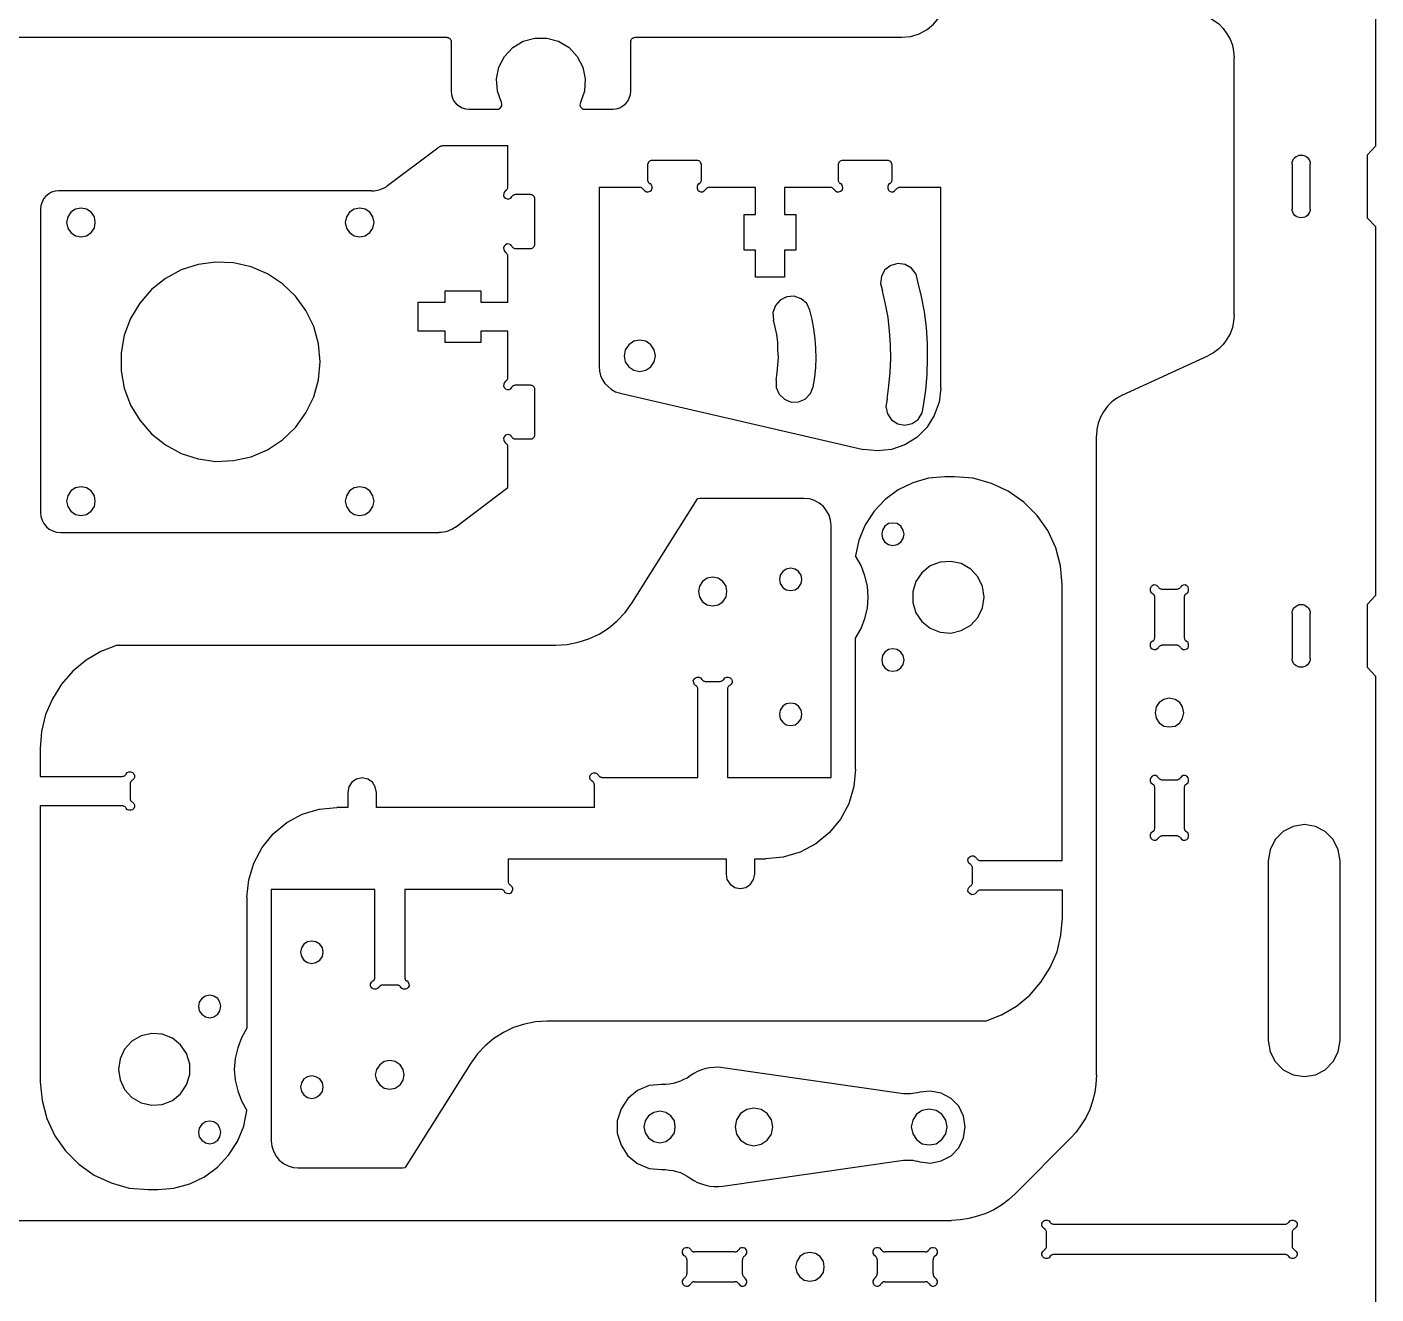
# Model space of a CAD drawing. Header units: inches. Extents: x 0 to 1189, y 0 to 841.
# Drawn here: x 427.7 to 577.8, y 267.2 to 408.1 of the extents above; entities that cross this region are included whole.
import ezdxf

# ---------------------------------------------------------------- set-up
doc = ezdxf.new("R2010")
doc.units = ezdxf.units.IN
doc.header["$MEASUREMENT"] = 0
doc.layers.add('Capa 1', color=7, linetype='Continuous')

msp = doc.modelspace()

# ---------------------------------------------------------------- linework, layer by layer
at = {"layer": 'Capa 1', "color": 7, "lineweight": 25, "true_color": 0xffffff}
for points in [[(577.81, 394.86), (577.81, 435.86)], [(525.07, 406.96), (526.06, 407.03), (526.98, 407.32), (527.86, 407.81), (528.6, 408.41), (529.24, 409.19), (529.7, 410.03), (529.98, 410.99), (530.08, 411.94)], [(559.15, 409.22), (559.75, 408.87), (560.32, 408.45), (560.81, 407.92), (561.23, 407.35), (561.59, 406.75), (561.83, 406.08), (561.97, 405.38), (562.05, 404.67)], [(325.4, 406.96), (474.42, 406.96)], [(474.42, 406.96), (474.49, 406.93), (474.59, 406.93), (474.7, 406.86), (474.77, 406.82), (474.8, 406.72), (474.87, 406.65), (474.91, 406.54), (474.91, 406.44)], [(480.52, 399.7), (480.06, 400.97), (479.95, 402.31), (480.24, 403.61), (480.87, 404.81), (481.79, 405.8), (482.92, 406.51), (484.22, 406.86), (485.56, 406.86), (486.87, 406.51), (488.03, 405.8), (488.95, 404.81), (489.55, 403.61), (489.83, 402.31), (489.76, 400.97), (489.3, 399.7)], [(494.91, 406.44), (494.91, 406.54), (494.95, 406.65), (494.98, 406.72), (495.05, 406.82), (495.12, 406.86), (495.19, 406.93), (495.3, 406.93), (495.41, 406.96)], [(495.41, 406.96), (525.07, 406.96)], [(474.91, 406.44), (474.91, 400.97)], [(494.91, 400.97), (494.91, 406.44)], [(562.05, 376.06), (562.05, 404.67)], [(474.91, 400.97), (474.94, 400.58), (475.05, 400.19), (475.23, 399.84), (475.47, 399.56), (475.79, 399.31), (476.14, 399.1), (476.5, 398.99), (476.88, 398.96)], [(492.9, 398.96), (493.29, 398.99), (493.68, 399.1), (494.03, 399.31), (494.31, 399.56), (494.56, 399.84), (494.74, 400.19), (494.88, 400.58), (494.91, 400.97)], [(480.06, 398.96), (480.2, 398.96), (480.31, 399.03), (480.41, 399.1), (480.48, 399.2), (480.55, 399.31), (480.55, 399.45), (480.55, 399.56), (480.52, 399.7)], [(489.3, 399.7), (489.27, 399.56), (489.23, 399.45), (489.27, 399.31), (489.3, 399.2), (489.41, 399.1), (489.51, 399.03), (489.62, 398.96), (489.76, 398.96)], [(476.88, 398.96), (480.06, 398.96)], [(489.76, 398.96), (492.9, 398.96)], [(474.03, 394.86), (473.96, 394.86), (473.89, 394.83), (473.78, 394.83), (473.71, 394.79), (473.64, 394.76), (473.57, 394.76), (473.5, 394.69), (473.43, 394.65)], [(481.22, 394.86), (474.03, 394.86)], [(481.22, 390.31), (481.22, 394.86)], [(576.83, 393.84), (577.81, 394.86)], [(467.85, 390.45), (473.43, 394.65)], [(497.28, 393.24), (497.17, 393.24), (497.06, 393.21), (496.99, 393.17), (496.92, 393.1), (496.85, 393.03), (496.82, 392.92), (496.78, 392.85), (496.78, 392.75)], [(502.28, 393.24), (497.28, 393.24)], [(502.78, 392.75), (502.78, 392.85), (502.74, 392.92), (502.67, 393.03), (502.64, 393.1), (502.57, 393.17), (502.46, 393.21), (502.36, 393.24), (502.28, 393.24)], [(518.48, 393.24), (518.37, 393.24), (518.27, 393.21), (518.2, 393.17), (518.12, 393.1), (518.05, 393.03), (518.02, 392.92), (517.98, 392.85), (517.98, 392.75)], [(523.49, 393.24), (518.48, 393.24)], [(523.98, 392.75), (523.95, 392.85), (523.95, 392.92), (523.87, 393.03), (523.84, 393.1), (523.73, 393.17), (523.66, 393.21), (523.56, 393.24), (523.49, 393.24)], [(568.47, 392.85), (568.5, 393.07), (568.57, 393.24), (568.64, 393.42), (568.78, 393.56), (568.92, 393.7), (569.1, 393.77), (569.28, 393.84), (569.49, 393.84)], [(569.49, 393.84), (569.67, 393.84), (569.88, 393.77), (570.05, 393.7), (570.19, 393.56), (570.3, 393.42), (570.41, 393.24), (570.48, 393.07), (570.48, 392.85)], [(576.83, 393.84), (576.83, 386.86)], [(496.78, 392.75), (496.78, 391.12)], [(502.78, 391.12), (502.78, 392.75)], [(517.98, 392.75), (517.98, 391.12)], [(523.98, 391.12), (523.98, 392.75)], [(568.47, 392.85), (568.47, 387.84)], [(570.48, 387.84), (570.48, 392.85)], [(466.05, 389.85), (466.3, 389.85), (466.55, 389.89), (466.76, 389.96), (467.01, 390), (467.22, 390.1), (467.47, 390.21), (467.68, 390.31), (467.85, 390.45)], [(480.98, 389.89), (481.05, 389.93), (481.08, 389.96), (481.12, 390.03), (481.15, 390.07), (481.19, 390.14), (481.22, 390.21), (481.22, 390.24), (481.22, 390.31)], [(495.9, 390.24), (491.38, 390.24)], [(491.38, 390.24), (491.38, 370.31)], [(496.32, 390), (496.29, 390.07), (496.25, 390.1), (496.22, 390.14), (496.15, 390.17), (496.11, 390.21), (496.04, 390.24), (495.97, 390.24), (495.9, 390.24)], [(496.32, 390), (496.46, 389.85), (496.64, 389.75), (496.85, 389.75), (497.06, 389.82), (497.2, 389.96), (497.28, 390.17), (497.28, 390.35), (497.17, 390.56), (497.03, 390.67)], [(496.78, 391.12), (496.78, 391.05), (496.78, 390.98), (496.82, 390.91), (496.85, 390.88), (496.89, 390.81), (496.92, 390.77), (496.96, 390.7), (497.03, 390.67)], [(502.53, 390.67), (502.36, 390.56), (502.28, 390.35), (502.28, 390.17), (502.36, 389.96), (502.5, 389.82), (502.67, 389.75), (502.88, 389.75), (503.06, 389.85), (503.2, 390)], [(502.53, 390.67), (502.57, 390.7), (502.64, 390.77), (502.67, 390.81), (502.71, 390.88), (502.74, 390.91), (502.74, 390.98), (502.78, 391.05), (502.78, 391.12)], [(503.63, 390.24), (503.59, 390.24), (503.52, 390.24), (503.45, 390.21), (503.38, 390.17), (503.34, 390.14), (503.27, 390.1), (503.24, 390.07), (503.2, 390)], [(508.78, 390.24), (503.63, 390.24)], [(508.78, 387.24), (508.78, 390.24)], [(517.1, 390.24), (511.99, 390.24)], [(511.99, 390.24), (511.99, 387.24)], [(517.52, 390), (517.49, 390.07), (517.45, 390.1), (517.42, 390.14), (517.35, 390.17), (517.31, 390.21), (517.24, 390.24), (517.17, 390.24), (517.1, 390.24)], [(517.52, 390), (517.67, 389.85), (517.84, 389.75), (518.05, 389.75), (518.23, 389.82), (518.41, 389.96), (518.48, 390.17), (518.44, 390.35), (518.37, 390.56), (518.23, 390.67)], [(517.98, 391.12), (517.98, 391.05), (517.98, 390.98), (518.02, 390.91), (518.05, 390.88), (518.09, 390.81), (518.12, 390.77), (518.16, 390.7), (518.23, 390.67)], [(523.73, 390.67), (523.56, 390.56), (523.49, 390.35), (523.49, 390.17), (523.56, 389.96), (523.7, 389.82), (523.87, 389.75), (524.09, 389.75), (524.26, 389.85), (524.4, 390)], [(523.73, 390.67), (523.77, 390.7), (523.84, 390.77), (523.87, 390.81), (523.91, 390.88), (523.95, 390.91), (523.95, 390.98), (523.98, 391.05), (523.98, 391.12)], [(524.83, 390.24), (524.76, 390.24), (524.72, 390.24), (524.65, 390.21), (524.58, 390.17), (524.55, 390.14), (524.47, 390.1), (524.44, 390.07), (524.4, 390)], [(529.38, 390.24), (524.83, 390.24)], [(529.38, 367.91), (529.38, 390.24)], [(431.24, 389.85), (430.85, 389.82), (430.46, 389.71), (430.11, 389.5), (429.82, 389.26), (429.58, 388.97), (429.4, 388.62), (429.26, 388.23), (429.22, 387.84)], [(466.05, 389.85), (431.24, 389.85)], [(480.98, 389.89), (480.84, 389.75), (480.77, 389.57), (480.73, 389.36), (480.8, 389.18), (480.98, 389.04), (481.15, 388.97), (481.37, 388.97), (481.54, 389.04), (481.68, 389.22)], [(482.11, 389.47), (482.04, 389.47), (481.97, 389.43), (481.89, 389.43), (481.86, 389.4), (481.79, 389.36), (481.75, 389.33), (481.72, 389.26), (481.68, 389.22)], [(483.73, 389.47), (482.11, 389.47)], [(484.22, 388.97), (484.22, 389.04), (484.19, 389.15), (484.15, 389.22), (484.08, 389.33), (484.01, 389.36), (483.94, 389.43), (483.83, 389.43), (483.73, 389.47)], [(484.22, 383.96), (484.22, 388.97)], [(429.22, 387.84), (429.22, 354.08)], [(435.33, 386.36), (435.22, 386.96), (434.87, 387.49), (434.34, 387.84), (433.74, 387.95), (433.11, 387.84), (432.61, 387.49), (432.26, 386.96), (432.12, 386.36), (432.26, 385.73), (432.61, 385.23), (433.11, 384.88), (433.74, 384.74), (434.34, 384.88), (434.87, 385.23), (435.22, 385.73), (435.33, 386.36)], [(466.34, 386.36), (466.2, 386.96), (465.88, 387.49), (465.35, 387.84), (464.75, 387.95), (464.11, 387.84), (463.62, 387.49), (463.27, 386.96), (463.13, 386.36), (463.27, 385.73), (463.62, 385.23), (464.11, 384.88), (464.75, 384.74), (465.35, 384.88), (465.88, 385.23), (466.2, 385.73), (466.34, 386.36)], [(507.51, 383.26), (507.51, 387.24)], [(507.51, 387.24), (508.78, 387.24)], [(511.99, 387.24), (513.26, 387.24)], [(513.26, 387.24), (513.26, 383.26)], [(569.49, 386.86), (569.28, 386.89), (569.1, 386.93), (568.92, 387.03), (568.78, 387.14), (568.64, 387.31), (568.57, 387.49), (568.5, 387.67), (568.47, 387.84)], [(570.48, 387.84), (570.48, 387.67), (570.41, 387.49), (570.3, 387.31), (570.19, 387.14), (570.05, 387.03), (569.88, 386.93), (569.67, 386.89), (569.49, 386.86)], [(577.81, 385.87), (576.83, 386.86)], [(577.81, 344.88), (577.81, 385.87)], [(481.68, 383.72), (481.54, 383.86), (481.37, 383.93), (481.15, 383.96), (480.98, 383.86), (480.8, 383.72), (480.73, 383.54), (480.77, 383.33), (480.84, 383.15), (480.98, 383.01)], [(481.22, 382.59), (481.22, 382.66), (481.22, 382.73), (481.19, 382.76), (481.15, 382.83), (481.12, 382.91), (481.08, 382.94), (481.05, 382.98), (480.98, 383.01)], [(481.68, 383.72), (481.72, 383.65), (481.75, 383.61), (481.79, 383.58), (481.86, 383.54), (481.89, 383.5), (481.97, 383.47), (482.04, 383.47), (482.11, 383.47)], [(482.11, 383.47), (483.73, 383.47)], [(483.73, 383.47), (483.83, 383.47), (483.94, 383.5), (484.01, 383.54), (484.08, 383.61), (484.15, 383.68), (484.19, 383.75), (484.22, 383.86), (484.22, 383.96)], [(508.78, 383.26), (507.51, 383.26)], [(508.78, 380.26), (508.78, 383.26)], [(513.26, 383.26), (511.99, 383.26)], [(511.99, 383.26), (511.99, 380.26)], [(460.34, 370.84), (460.16, 372.85), (459.63, 374.76), (458.75, 376.56), (457.59, 378.14), (456.14, 379.52), (454.48, 380.65), (452.65, 381.42), (450.71, 381.85), (448.73, 381.95), (446.76, 381.67), (444.89, 381.07), (443.12, 380.12), (441.57, 378.88), (440.27, 377.37), (439.24, 375.67), (438.54, 373.8), (438.19, 371.86), (438.19, 369.85), (438.54, 367.91), (439.24, 366.04), (440.27, 364.35), (441.57, 362.83), (443.12, 361.6), (444.89, 360.64), (446.76, 360.04), (448.73, 359.76), (450.71, 359.87), (452.65, 360.29), (454.48, 361.07), (456.14, 362.16), (457.59, 363.54), (458.75, 365.16), (459.63, 366.96), (460.16, 368.86), (460.34, 370.84)], [(481.22, 377.47), (481.22, 382.59)], [(526.84, 379.8), (526.66, 380.61), (526.13, 381.25), (525.43, 381.67), (524.62, 381.78), (523.84, 381.56), (523.17, 381.07), (522.78, 380.37), (522.68, 379.55), (522.89, 378.74)], [(511.99, 380.26), (508.78, 380.26)], [(527.47, 365.97), (527.72, 367.7), (527.86, 369.43), (527.93, 371.19), (527.93, 372.92), (527.79, 374.65), (527.58, 376.41), (527.26, 378.11), (526.84, 379.8)], [(474.24, 378.74), (478.23, 378.74)], [(474.24, 377.47), (474.24, 378.74)], [(478.23, 378.74), (478.23, 377.47)], [(523.42, 366.68), (523.63, 368.19), (523.77, 369.71), (523.84, 371.23), (523.8, 372.74), (523.7, 374.26), (523.52, 375.78), (523.24, 377.26), (522.89, 378.74)], [(471.24, 374.26), (471.24, 377.47)], [(471.24, 377.47), (474.24, 377.47)], [(478.23, 377.47), (481.22, 377.47)], [(514.84, 376.59), (514.49, 377.33), (513.86, 377.86), (513.08, 378.14), (512.27, 378.07), (511.53, 377.72), (511, 377.12), (510.72, 376.34), (510.79, 375.5)], [(511.07, 368.79), (511.17, 369.64), (511.28, 370.49), (511.32, 371.33), (511.28, 372.18), (511.25, 373.03), (511.14, 373.87), (510.96, 374.69), (510.79, 375.5)], [(515.2, 368.05), (515.37, 369.15), (515.48, 370.21), (515.51, 371.26), (515.48, 372.36), (515.41, 373.42), (515.27, 374.51), (515.09, 375.57), (514.84, 376.59)], [(562.05, 376.06), (561.97, 375.36), (561.83, 374.65), (561.59, 373.98), (561.23, 373.38), (560.81, 372.78), (560.32, 372.29), (559.75, 371.86), (559.12, 371.51)], [(474.24, 374.26), (471.24, 374.26)], [(474.24, 372.99), (474.24, 374.26)], [(481.22, 374.26), (478.23, 374.26)], [(478.23, 374.26), (478.23, 372.99)], [(481.22, 369.11), (481.22, 374.26)], [(478.23, 372.99), (474.24, 372.99)], [(497.66, 371.51), (497.52, 372.18), (497.13, 372.74), (496.57, 373.13), (495.9, 373.27), (495.23, 373.13), (494.67, 372.74), (494.28, 372.18), (494.17, 371.51), (494.28, 370.84), (494.67, 370.28), (495.23, 369.92), (495.9, 369.78), (496.57, 369.92), (497.13, 370.28), (497.52, 370.84), (497.66, 371.51)], [(549.63, 367.17), (559.12, 371.51)], [(491.38, 370.31), (491.42, 369.82), (491.53, 369.32), (491.74, 368.86), (492.02, 368.44), (492.37, 368.09), (492.76, 367.77), (493.22, 367.52), (493.71, 367.38)], [(480.98, 368.69), (480.84, 368.55), (480.77, 368.37), (480.73, 368.16), (480.8, 367.98), (480.98, 367.84), (481.15, 367.77), (481.37, 367.77), (481.54, 367.84), (481.68, 368.02)], [(480.98, 368.69), (481.05, 368.72), (481.08, 368.76), (481.12, 368.83), (481.15, 368.86), (481.19, 368.93), (481.22, 369.01), (481.22, 369.04), (481.22, 369.11)], [(482.11, 368.26), (482.04, 368.26), (481.97, 368.23), (481.89, 368.23), (481.86, 368.19), (481.79, 368.16), (481.75, 368.12), (481.72, 368.05), (481.68, 368.02)], [(483.73, 368.26), (482.11, 368.26)], [(484.22, 367.77), (484.22, 367.84), (484.19, 367.95), (484.15, 368.02), (484.08, 368.12), (484.01, 368.16), (483.94, 368.23), (483.83, 368.23), (483.73, 368.26)], [(484.22, 362.76), (484.22, 367.77)], [(511.07, 368.79), (511.07, 367.98), (511.42, 367.24), (511.99, 366.68), (512.76, 366.36), (513.57, 366.39), (514.31, 366.71), (514.91, 367.31), (515.2, 368.05)], [(529.38, 367.91), (529.2, 366.36), (528.67, 364.88), (527.83, 363.54), (526.73, 362.44), (525.39, 361.6), (523.91, 361.1), (522.36, 360.93), (520.81, 361.1)], [(493.71, 367.38), (520.81, 361.1)], [(523.42, 366.68), (523.28, 365.87), (523.45, 365.05), (523.91, 364.38), (524.62, 363.96), (525.39, 363.82), (526.2, 364), (526.87, 364.45), (527.33, 365.16), (527.47, 365.97)], [(549.63, 367.17), (548.99, 366.82), (548.43, 366.39), (547.93, 365.9), (547.51, 365.3), (547.16, 364.7), (546.91, 364.03), (546.77, 363.33), (546.7, 362.62)], [(481.68, 362.51), (481.54, 362.66), (481.37, 362.73), (481.15, 362.76), (480.98, 362.69), (480.8, 362.51), (480.73, 362.34), (480.77, 362.13), (480.84, 361.95), (480.98, 361.81)], [(481.22, 361.39), (481.22, 361.46), (481.22, 361.53), (481.19, 361.6), (481.15, 361.63), (481.12, 361.7), (481.08, 361.74), (481.05, 361.77), (480.98, 361.81)], [(481.68, 362.51), (481.72, 362.44), (481.75, 362.41), (481.79, 362.37), (481.86, 362.34), (481.89, 362.3), (481.97, 362.27), (482.04, 362.27), (482.11, 362.27)], [(482.11, 362.27), (483.73, 362.27)], [(483.73, 362.27), (483.83, 362.27), (483.94, 362.3), (484.01, 362.34), (484.08, 362.41), (484.15, 362.48), (484.19, 362.55), (484.22, 362.66), (484.22, 362.76)], [(546.7, 291.5), (546.7, 362.62)], [(481.22, 356.87), (481.22, 361.39)], [(529.84, 358.07), (528.04, 357.89), (526.27, 357.4), (524.65, 356.62), (523.2, 355.53), (521.97, 354.22), (520.98, 352.71), (520.28, 351.01), (519.92, 349.25)], [(530.9, 358.07), (529.84, 358.07)], [(542.89, 346.07), (542.71, 348.16), (542.18, 350.17), (541.3, 352.07), (540.1, 353.77), (538.62, 355.25), (536.89, 356.45), (535.02, 357.33), (532.98, 357.89), (530.9, 358.07)], [(435.33, 355.35), (435.22, 355.95), (434.87, 356.48), (434.34, 356.83), (433.74, 356.94), (433.11, 356.83), (432.61, 356.48), (432.26, 355.95), (432.12, 355.35), (432.26, 354.75), (432.61, 354.22), (433.11, 353.87), (433.74, 353.77), (434.34, 353.87), (434.87, 354.22), (435.22, 354.75), (435.33, 355.35)], [(466.34, 355.35), (466.2, 355.95), (465.88, 356.48), (465.35, 356.83), (464.75, 356.94), (464.11, 356.83), (463.62, 356.48), (463.27, 355.95), (463.13, 355.35), (463.27, 354.75), (463.62, 354.22), (464.11, 353.87), (464.75, 353.77), (465.35, 353.87), (465.88, 354.22), (466.2, 354.75), (466.34, 355.35)], [(475.4, 352.46), (481.22, 356.87)], [(495.02, 343.99), (502.32, 355.6)], [(502.57, 355.64), (502.32, 355.6)], [(505.67, 355.64), (502.57, 355.64)], [(514.17, 355.64), (505.67, 355.64)], [(517.21, 352.64), (517.14, 353.24), (516.96, 353.8), (516.68, 354.29), (516.33, 354.75), (515.87, 355.14), (515.34, 355.42), (514.77, 355.6), (514.17, 355.64)], [(429.22, 354.08), (429.26, 353.66), (429.4, 353.24), (429.61, 352.85), (429.9, 352.5), (430.21, 352.25), (430.6, 352.04), (431.02, 351.9), (431.48, 351.86)], [(525.32, 351.68), (525.22, 352.14), (524.93, 352.57), (524.55, 352.85), (524.05, 352.92), (523.59, 352.85), (523.17, 352.57), (522.89, 352.14), (522.82, 351.68), (522.89, 351.19), (523.17, 350.8), (523.59, 350.52), (524.05, 350.41), (524.55, 350.52), (524.93, 350.8), (525.22, 351.19), (525.32, 351.68)], [(431.48, 351.86), (473.6, 351.86)], [(475.4, 352.46), (475.19, 352.32), (474.98, 352.21), (474.77, 352.11), (474.56, 352), (474.31, 351.93), (474.06, 351.9), (473.82, 351.86), (473.6, 351.86)], [(517.21, 324.63), (517.21, 352.64)], [(519.92, 340.11), (520.52, 341.17), (520.95, 342.3), (521.23, 343.46), (521.33, 344.66), (521.23, 345.9), (520.95, 347.06), (520.52, 348.19), (519.92, 349.25)], [(534.21, 344.66), (534.03, 345.86), (533.51, 346.92), (532.73, 347.8), (531.67, 348.4), (530.51, 348.65), (529.34, 348.58), (528.21, 348.16), (527.3, 347.38), (526.63, 346.43), (526.27, 345.26), (526.27, 344.06), (526.63, 342.94), (527.3, 341.95), (528.21, 341.21), (529.34, 340.78), (530.51, 340.68), (531.67, 340.96), (532.73, 341.56), (533.51, 342.41), (534.03, 343.5), (534.21, 344.66)], [(502.43, 345.3), (502.53, 344.7), (502.88, 344.17), (503.41, 343.82), (504.01, 343.71), (504.61, 343.82), (505.14, 344.17), (505.5, 344.7), (505.6, 345.3), (505.5, 345.9), (505.14, 346.43), (504.61, 346.78), (504.01, 346.89), (503.41, 346.78), (502.88, 346.43), (502.53, 345.9), (502.43, 345.3)], [(511.46, 346.64), (511.53, 346.18), (511.81, 345.76), (512.2, 345.48), (512.69, 345.4), (513.19, 345.48), (513.57, 345.76), (513.86, 346.18), (513.93, 346.64), (513.86, 347.13), (513.57, 347.52), (513.19, 347.8), (512.69, 347.91), (512.2, 347.8), (511.81, 347.52), (511.53, 347.13), (511.46, 346.64)], [(542.89, 315.38), (542.89, 346.07)], [(553.61, 345.79), (553.47, 345.93), (553.3, 346), (553.08, 346.04), (552.91, 345.93), (552.77, 345.79), (552.7, 345.62), (552.7, 345.4), (552.77, 345.23), (552.94, 345.09)], [(553.61, 345.79), (553.65, 345.72), (553.68, 345.69), (553.76, 345.65), (553.79, 345.62), (553.86, 345.58), (553.93, 345.55), (553.97, 345.55), (554.04, 345.55)], [(554.04, 345.55), (555.62, 345.55)], [(555.62, 345.55), (555.7, 345.55), (555.73, 345.55), (555.8, 345.58), (555.87, 345.62), (555.91, 345.65), (555.98, 345.69), (556.01, 345.72), (556.05, 345.79)], [(556.72, 345.09), (556.9, 345.23), (556.97, 345.4), (556.97, 345.62), (556.9, 345.79), (556.75, 345.93), (556.58, 346.04), (556.37, 346), (556.19, 345.93), (556.05, 345.79)], [(486.55, 339.34), (487.82, 339.41), (489.06, 339.65), (490.22, 340.04), (491.38, 340.57), (492.44, 341.24), (493.4, 342.05), (494.28, 342.97), (495.02, 343.99)], [(553.19, 344.66), (553.19, 344.73), (553.16, 344.81), (553.16, 344.88), (553.12, 344.91), (553.08, 344.98), (553.05, 345.02), (552.98, 345.05), (552.94, 345.09)], [(553.19, 340.18), (553.19, 344.66)], [(556.72, 345.09), (556.68, 345.05), (556.61, 345.02), (556.58, 344.98), (556.54, 344.91), (556.51, 344.88), (556.51, 344.81), (556.47, 344.73), (556.47, 344.66)], [(556.47, 344.66), (556.47, 340.18)], [(568.47, 342.86), (568.5, 343.04), (568.57, 343.25), (568.64, 343.43), (568.78, 343.57), (568.92, 343.68), (569.1, 343.78), (569.28, 343.85), (569.49, 343.85)], [(569.49, 343.85), (569.67, 343.85), (569.88, 343.78), (570.05, 343.68), (570.19, 343.57), (570.3, 343.43), (570.41, 343.25), (570.48, 343.04), (570.48, 342.86)], [(576.83, 343.85), (577.81, 344.88)], [(576.83, 343.85), (576.83, 336.87)], [(568.47, 342.86), (568.47, 337.86)], [(570.48, 337.86), (570.48, 342.86)], [(437.76, 339.34), (435.96, 338.63), (434.3, 337.68), (432.82, 336.44), (431.55, 335), (430.57, 333.37), (429.79, 331.61), (429.33, 329.74), (429.19, 327.84)], [(437.76, 339.34), (486.55, 339.34)], [(519.92, 325.54), (519.92, 340.11)], [(552.94, 339.76), (552.77, 339.62), (552.7, 339.44), (552.7, 339.23), (552.77, 339.05), (552.91, 338.91), (553.08, 338.84), (553.3, 338.84), (553.47, 338.95), (553.61, 339.09)], [(552.94, 339.76), (552.98, 339.8), (553.05, 339.83), (553.08, 339.9), (553.12, 339.94), (553.16, 340.01), (553.16, 340.08), (553.19, 340.15), (553.19, 340.18)], [(554.04, 339.34), (553.97, 339.34), (553.93, 339.3), (553.86, 339.3), (553.79, 339.27), (553.76, 339.23), (553.68, 339.2), (553.65, 339.13), (553.61, 339.09)], [(555.62, 339.34), (554.04, 339.34)], [(556.05, 339.09), (556.01, 339.13), (555.98, 339.2), (555.91, 339.23), (555.87, 339.27), (555.8, 339.3), (555.73, 339.3), (555.7, 339.34), (555.62, 339.34)], [(556.05, 339.09), (556.19, 338.95), (556.37, 338.84), (556.58, 338.84), (556.75, 338.91), (556.9, 339.05), (556.97, 339.23), (556.97, 339.44), (556.9, 339.62), (556.72, 339.76)], [(556.47, 340.18), (556.47, 340.15), (556.51, 340.08), (556.51, 340.01), (556.54, 339.94), (556.58, 339.9), (556.61, 339.83), (556.68, 339.8), (556.72, 339.76)], [(525.32, 337.68), (525.22, 338.17), (524.93, 338.56), (524.55, 338.84), (524.05, 338.91), (523.59, 338.84), (523.17, 338.56), (522.89, 338.17), (522.82, 337.68), (522.89, 337.18), (523.17, 336.8), (523.59, 336.51), (524.05, 336.44), (524.55, 336.51), (524.93, 336.8), (525.22, 337.18), (525.32, 337.68)], [(569.49, 336.87), (569.28, 336.87), (569.1, 336.94), (568.92, 337.04), (568.78, 337.15), (568.64, 337.29), (568.57, 337.47), (568.5, 337.68), (568.47, 337.86)], [(570.48, 337.86), (570.48, 337.68), (570.41, 337.47), (570.3, 337.29), (570.19, 337.15), (570.05, 337.04), (569.88, 336.94), (569.67, 336.87), (569.49, 336.87)], [(577.81, 335.84), (576.83, 336.87)], [(502.11, 334.86), (501.97, 335), (501.9, 335.17), (501.86, 335.39), (501.93, 335.56), (502.11, 335.7), (502.28, 335.77), (502.5, 335.77), (502.67, 335.7), (502.81, 335.53)], [(502.36, 334.43), (502.36, 334.5), (502.36, 334.54), (502.32, 334.61), (502.28, 334.68), (502.25, 334.72), (502.21, 334.79), (502.18, 334.82), (502.11, 334.86)], [(502.81, 335.53), (502.85, 335.49), (502.88, 335.42), (502.92, 335.39), (502.99, 335.35), (503.03, 335.32), (503.1, 335.32), (503.17, 335.28), (503.24, 335.28)], [(503.24, 335.28), (504.79, 335.28)], [(504.79, 335.28), (504.86, 335.28), (504.93, 335.32), (505, 335.32), (505.04, 335.35), (505.11, 335.39), (505.14, 335.42), (505.21, 335.49), (505.25, 335.53)], [(505.25, 335.53), (505.35, 335.7), (505.57, 335.77), (505.74, 335.77), (505.95, 335.7), (506.1, 335.56), (506.17, 335.39), (506.17, 335.17), (506.06, 335), (505.92, 334.86)], [(505.92, 334.86), (505.85, 334.82), (505.81, 334.79), (505.78, 334.72), (505.74, 334.68), (505.71, 334.61), (505.67, 334.54), (505.67, 334.5), (505.67, 334.43)], [(577.81, 222.36), (577.81, 335.84)], [(502.36, 324.63), (502.36, 334.43)], [(505.67, 334.43), (505.67, 324.63)], [(556.44, 331.82), (556.3, 332.46), (555.98, 332.95), (555.45, 333.3), (554.81, 333.45), (554.21, 333.3), (553.68, 332.95), (553.37, 332.46), (553.23, 331.82), (553.37, 331.22), (553.68, 330.69), (554.21, 330.34), (554.81, 330.24), (555.45, 330.34), (555.98, 330.69), (556.3, 331.22), (556.44, 331.82)], [(511.46, 331.65), (511.53, 331.15), (511.81, 330.76), (512.2, 330.48), (512.69, 330.38), (513.19, 330.48), (513.57, 330.76), (513.86, 331.15), (513.93, 331.65), (513.86, 332.11), (513.57, 332.53), (513.19, 332.81), (512.69, 332.88), (512.2, 332.81), (511.81, 332.53), (511.53, 332.11), (511.46, 331.65)], [(429.19, 327.84), (429.19, 324.73)], [(429.19, 324.73), (438.33, 324.73)], [(438.33, 324.73), (438.4, 324.77), (438.47, 324.77), (438.5, 324.77), (438.57, 324.8), (438.64, 324.84), (438.68, 324.91), (438.71, 324.94), (438.75, 324.98)], [(438.75, 324.98), (438.89, 325.16), (439.07, 325.23), (439.28, 325.23), (439.46, 325.16), (439.6, 325.01), (439.67, 324.84), (439.67, 324.63), (439.6, 324.45), (439.46, 324.31)], [(439.46, 324.31), (439.38, 324.27), (439.35, 324.24), (439.28, 324.17), (439.24, 324.13), (439.24, 324.06), (439.21, 324.03), (439.21, 323.96), (439.21, 323.89)], [(466.62, 322.93), (466.48, 323.57), (466.16, 324.1), (465.63, 324.41), (465.03, 324.56), (464.4, 324.41), (463.87, 324.1), (463.55, 323.57), (463.41, 322.93)], [(490.61, 324.2), (490.43, 324.34), (490.36, 324.52), (490.36, 324.73), (490.43, 324.91), (490.57, 325.05), (490.75, 325.12), (490.96, 325.12), (491.14, 325.05), (491.28, 324.91)], [(490.85, 323.78), (490.82, 323.85), (490.82, 323.92), (490.82, 323.96), (490.78, 324.03), (490.75, 324.1), (490.68, 324.13), (490.64, 324.17), (490.61, 324.2)], [(491.28, 324.91), (491.31, 324.84), (491.35, 324.8), (491.42, 324.73), (491.45, 324.7), (491.53, 324.7), (491.56, 324.66), (491.63, 324.66), (491.7, 324.63)], [(491.7, 324.63), (502.36, 324.63)], [(505.67, 324.63), (517.21, 324.63)], [(519.92, 325.54), (519.71, 323.6), (519.15, 321.7), (518.23, 319.97), (517, 318.49), (515.48, 317.22), (513.75, 316.3), (511.85, 315.74), (509.9, 315.56)], [(553.61, 324.59), (553.47, 324.73), (553.3, 324.84), (553.08, 324.84), (552.91, 324.77), (552.77, 324.59), (552.7, 324.41), (552.7, 324.2), (552.77, 324.03), (552.94, 323.89)], [(553.61, 324.59), (553.65, 324.52), (553.68, 324.48), (553.76, 324.45), (553.79, 324.41), (553.86, 324.38), (553.93, 324.34), (553.97, 324.34), (554.04, 324.34)], [(554.04, 324.34), (555.62, 324.34)], [(555.62, 324.34), (555.7, 324.34), (555.73, 324.34), (555.8, 324.38), (555.87, 324.41), (555.91, 324.45), (555.98, 324.48), (556.01, 324.52), (556.05, 324.59)], [(556.72, 323.89), (556.9, 324.03), (556.97, 324.2), (556.97, 324.41), (556.9, 324.59), (556.75, 324.77), (556.58, 324.84), (556.37, 324.84), (556.19, 324.73), (556.05, 324.59)], [(439.21, 323.89), (439.21, 322.3)], [(463.41, 322.93), (463.41, 321.27)], [(466.62, 321.27), (466.62, 322.93)], [(490.85, 321.27), (490.85, 323.78)], [(553.19, 323.46), (553.19, 323.53), (553.16, 323.6), (553.16, 323.67), (553.12, 323.71), (553.08, 323.78), (553.05, 323.81), (552.98, 323.85), (552.94, 323.89)], [(553.19, 319.02), (553.19, 323.46)], [(556.72, 323.89), (556.68, 323.85), (556.61, 323.81), (556.58, 323.78), (556.54, 323.71), (556.51, 323.67), (556.51, 323.6), (556.47, 323.53), (556.47, 323.46)], [(556.47, 323.46), (556.47, 319.02)], [(438.33, 321.45), (429.19, 321.45)], [(429.19, 321.45), (429.19, 290.76)], [(438.75, 321.2), (438.71, 321.24), (438.68, 321.31), (438.64, 321.35), (438.57, 321.38), (438.5, 321.42), (438.47, 321.42), (438.4, 321.45), (438.33, 321.45)], [(439.46, 321.87), (439.6, 321.73), (439.67, 321.56), (439.67, 321.35), (439.6, 321.17), (439.46, 321.03), (439.28, 320.96), (439.07, 320.96), (438.89, 321.03), (438.75, 321.2)], [(439.21, 322.3), (439.21, 322.26), (439.21, 322.19), (439.24, 322.12), (439.24, 322.05), (439.28, 322.02), (439.35, 321.94), (439.38, 321.91), (439.46, 321.87)], [(452.19, 311.29), (452.4, 313.23), (452.97, 315.1), (453.88, 316.83), (455.12, 318.35), (456.64, 319.62), (458.36, 320.53), (460.23, 321.1), (462.21, 321.27)], [(463.41, 321.27), (462.21, 321.27)], [(490.85, 321.27), (466.62, 321.27)], [(552.94, 318.56), (552.77, 318.42), (552.7, 318.24), (552.7, 318.06), (552.77, 317.85), (552.91, 317.71), (553.08, 317.64), (553.3, 317.64), (553.47, 317.75), (553.61, 317.89)], [(552.94, 318.56), (552.98, 318.59), (553.05, 318.63), (553.08, 318.7), (553.12, 318.73), (553.16, 318.81), (553.16, 318.88), (553.19, 318.95), (553.19, 319.02)], [(556.05, 317.89), (556.19, 317.75), (556.37, 317.64), (556.58, 317.64), (556.75, 317.71), (556.9, 317.85), (556.97, 318.06), (556.97, 318.24), (556.9, 318.42), (556.72, 318.56)], [(556.47, 319.02), (556.47, 318.95), (556.51, 318.88), (556.51, 318.81), (556.54, 318.73), (556.58, 318.7), (556.61, 318.63), (556.68, 318.59), (556.72, 318.56)], [(573.83, 315.35), (573.62, 316.58), (573.05, 317.71), (572.17, 318.59), (571.08, 319.16), (569.84, 319.37), (568.61, 319.16), (567.48, 318.59), (566.6, 317.71), (566.03, 316.58), (565.82, 315.35)], [(554.04, 318.13), (553.97, 318.13), (553.93, 318.1), (553.86, 318.1), (553.79, 318.06), (553.76, 318.03), (553.68, 317.99), (553.65, 317.92), (553.61, 317.89)], [(555.62, 318.13), (554.04, 318.13)], [(556.05, 317.89), (556.01, 317.92), (555.98, 317.99), (555.91, 318.03), (555.87, 318.06), (555.8, 318.1), (555.73, 318.1), (555.7, 318.13), (555.62, 318.13)], [(481.26, 315.56), (505.5, 315.56)], [(481.26, 315.56), (481.26, 313.06)], [(505.5, 315.56), (505.5, 313.87)], [(508.71, 315.56), (509.9, 315.56)], [(508.71, 313.87), (508.71, 315.56)], [(532.66, 314.96), (532.52, 315.07), (532.45, 315.28), (532.41, 315.45), (532.48, 315.67), (532.66, 315.81), (532.84, 315.88), (533.05, 315.88), (533.22, 315.77), (533.36, 315.63)], [(533.36, 315.63), (533.4, 315.56), (533.44, 315.52), (533.47, 315.49), (533.54, 315.45), (533.58, 315.42), (533.65, 315.38), (533.72, 315.38), (533.79, 315.38)], [(533.79, 315.38), (542.89, 315.38)], [(565.82, 315.35), (565.82, 295.35)], [(573.83, 295.35), (573.83, 315.35)], [(505.5, 313.87), (505.6, 313.27), (505.95, 312.74), (506.48, 312.38), (507.08, 312.28), (507.72, 312.38), (508.21, 312.74), (508.56, 313.27), (508.71, 313.87)], [(532.91, 314.5), (532.91, 314.57), (532.91, 314.64), (532.87, 314.71), (532.84, 314.75), (532.8, 314.82), (532.77, 314.85), (532.73, 314.92), (532.66, 314.96)], [(532.91, 312.95), (532.91, 314.5)], [(481.51, 312.63), (481.68, 312.49), (481.75, 312.31), (481.75, 312.1), (481.68, 311.93), (481.54, 311.75), (481.37, 311.68), (481.15, 311.71), (480.98, 311.78), (480.84, 311.93)], [(481.26, 313.06), (481.26, 312.98), (481.29, 312.91), (481.29, 312.84), (481.33, 312.81), (481.37, 312.74), (481.4, 312.7), (481.47, 312.67), (481.51, 312.63)], [(533.36, 311.82), (533.22, 311.68), (533.05, 311.61), (532.84, 311.57), (532.66, 311.68), (532.48, 311.82), (532.41, 312), (532.45, 312.21), (532.52, 312.38), (532.66, 312.53)], [(532.66, 312.53), (532.73, 312.56), (532.77, 312.6), (532.8, 312.63), (532.84, 312.7), (532.87, 312.77), (532.91, 312.81), (532.91, 312.88), (532.91, 312.95)], [(452.19, 311.29), (452.19, 296.72)], [(466.44, 312.17), (454.91, 312.17)], [(454.91, 312.17), (454.91, 284.2)], [(466.44, 302.4), (466.44, 312.17)], [(480.41, 312.17), (469.76, 312.17)], [(469.76, 312.17), (469.76, 302.4)], [(480.84, 311.93), (480.8, 312), (480.77, 312.03), (480.7, 312.07), (480.66, 312.1), (480.59, 312.14), (480.52, 312.17), (480.48, 312.17), (480.41, 312.17)], [(533.79, 312.07), (533.72, 312.07), (533.65, 312.07), (533.58, 312.03), (533.54, 312), (533.47, 311.96), (533.44, 311.93), (533.4, 311.89), (533.36, 311.82)], [(542.92, 312.07), (533.79, 312.07)], [(542.92, 309), (542.92, 312.07)], [(534.35, 297.5), (536.15, 298.2), (537.81, 299.16), (539.29, 300.39), (540.53, 301.84), (541.55, 303.46), (542.33, 305.22), (542.75, 307.09), (542.92, 309)], [(460.66, 305.19), (460.59, 305.65), (460.3, 306.07), (459.88, 306.35), (459.42, 306.42), (458.93, 306.35), (458.54, 306.07), (458.26, 305.65), (458.15, 305.19), (458.26, 304.69), (458.54, 304.31), (458.93, 304.02), (459.42, 303.92), (459.88, 304.02), (460.3, 304.31), (460.59, 304.69), (460.66, 305.19)], [(466.87, 301.27), (466.72, 301.13), (466.55, 301.06), (466.37, 301.06), (466.16, 301.13), (466.02, 301.27), (465.95, 301.45), (465.95, 301.66), (466.05, 301.84), (466.2, 301.98)], [(466.2, 301.98), (466.23, 302.01), (466.3, 302.05), (466.34, 302.08), (466.37, 302.15), (466.41, 302.22), (466.44, 302.26), (466.44, 302.33), (466.44, 302.4)], [(470.01, 301.98), (470.15, 301.84), (470.22, 301.66), (470.25, 301.45), (470.15, 301.27), (470.01, 301.13), (469.83, 301.06), (469.62, 301.06), (469.44, 301.13), (469.3, 301.27)], [(469.76, 302.4), (469.76, 302.33), (469.76, 302.26), (469.79, 302.22), (469.79, 302.15), (469.83, 302.08), (469.9, 302.05), (469.94, 302.01), (470.01, 301.98)], [(446.79, 299.16), (446.9, 298.66), (447.18, 298.27), (447.57, 297.99), (448.06, 297.89), (448.52, 297.99), (448.95, 298.27), (449.19, 298.66), (449.3, 299.16), (449.19, 299.61), (448.95, 300.04), (448.52, 300.28), (448.06, 300.39), (447.57, 300.28), (447.18, 300.04), (446.9, 299.61), (446.79, 299.16)], [(467.32, 301.52), (467.25, 301.52), (467.18, 301.52), (467.11, 301.48), (467.04, 301.48), (467.01, 301.45), (466.97, 301.38), (466.9, 301.34), (466.87, 301.27)], [(468.88, 301.52), (467.32, 301.52)], [(469.3, 301.27), (469.27, 301.34), (469.23, 301.38), (469.19, 301.45), (469.12, 301.48), (469.05, 301.48), (469.02, 301.52), (468.95, 301.52), (468.88, 301.52)], [(485.56, 297.5), (484.29, 297.43), (483.06, 297.18), (481.86, 296.79), (480.73, 296.26), (479.67, 295.59), (478.72, 294.78), (477.84, 293.86), (477.1, 292.84)], [(534.35, 297.5), (485.56, 297.5)], [(437.9, 292.14), (438.08, 290.97), (438.57, 289.91), (439.38, 289.03), (440.44, 288.43), (441.61, 288.15), (442.77, 288.25), (443.9, 288.68), (444.82, 289.42), (445.49, 290.41), (445.84, 291.57), (445.84, 292.73), (445.49, 293.9), (444.82, 294.89), (443.9, 295.63), (442.77, 296.05), (441.61, 296.12), (440.44, 295.87), (439.38, 295.27), (438.57, 294.39), (438.08, 293.33), (437.9, 292.14)], [(452.19, 296.72), (451.59, 295.66), (451.17, 294.53), (450.89, 293.37), (450.78, 292.14), (450.89, 290.94), (451.17, 289.77), (451.59, 288.64), (452.19, 287.58)], [(565.82, 295.35), (566.03, 294.11), (566.6, 293.02), (567.48, 292.1), (568.61, 291.54), (569.84, 291.36), (571.08, 291.54), (572.17, 292.1), (573.05, 293.02), (573.62, 294.11), (573.83, 295.35)], [(469.69, 291.54), (469.58, 292.14), (469.23, 292.66), (468.7, 293.02), (468.1, 293.12), (467.47, 293.02), (466.97, 292.66), (466.62, 292.14), (466.48, 291.54), (466.62, 290.94), (466.97, 290.41), (467.47, 290.05), (468.1, 289.95), (468.7, 290.05), (469.23, 290.41), (469.58, 290.94), (469.69, 291.54)], [(477.1, 292.84), (469.79, 281.23)], [(460.66, 290.19), (460.59, 290.65), (460.3, 291.08), (459.88, 291.32), (459.42, 291.43), (458.93, 291.32), (458.54, 291.08), (458.26, 290.65), (458.15, 290.19), (458.26, 289.7), (458.54, 289.31), (458.93, 289.03), (459.42, 288.92), (459.88, 289.03), (460.3, 289.31), (460.59, 289.7), (460.66, 290.19)], [(501.51, 291.43), (501.16, 291.18), (500.77, 291.01), (500.42, 290.83), (499.99, 290.69), (499.6, 290.58), (499.18, 290.51), (498.76, 290.48), (498.33, 290.48)], [(505.14, 292.31), (504.68, 292.38), (504.19, 292.35), (503.7, 292.31), (503.24, 292.24), (502.78, 292.1), (502.32, 291.92), (501.9, 291.68), (501.51, 291.43)], [(525, 289.45), (505.14, 292.31)], [(546.7, 291.5), (546.66, 290.51), (546.52, 289.56), (546.28, 288.61), (545.96, 287.69), (545.54, 286.77), (545.01, 285.96), (544.44, 285.15), (543.77, 284.44)], [(429.19, 290.76), (429.4, 288.68), (429.93, 286.67), (430.81, 284.76), (432.01, 283.07), (433.49, 281.59), (435.19, 280.39), (437.09, 279.51), (439.1, 278.94), (441.22, 278.77)], [(498.33, 290.48), (496.96, 290.34), (495.65, 289.81), (494.59, 288.92), (493.82, 287.76), (493.4, 286.42), (493.4, 285.04), (493.82, 283.7), (494.59, 282.54), (495.65, 281.66), (496.96, 281.13), (498.33, 280.99)], [(527.05, 281.87), (528.25, 281.73), (529.45, 281.98), (530.54, 282.54), (531.39, 283.42), (531.92, 284.52), (532.09, 285.75), (531.92, 286.95), (531.39, 288.04), (530.54, 288.92), (529.45, 289.49), (528.25, 289.74), (527.05, 289.6)], [(527.05, 289.6), (526.8, 289.52), (526.52, 289.49), (526.27, 289.45), (526.03, 289.42), (525.78, 289.42), (525.5, 289.42), (525.25, 289.42), (525, 289.45)], [(442.28, 278.77), (444.08, 278.94), (445.84, 279.4), (447.46, 280.21), (448.91, 281.27), (450.14, 282.61), (451.13, 284.13), (451.84, 285.82), (452.19, 287.58)], [(498.12, 287.48), (497.45, 287.34), (496.89, 286.98), (496.5, 286.42), (496.36, 285.75), (496.5, 285.08), (496.89, 284.52), (497.45, 284.13), (498.12, 283.99), (498.79, 284.13), (499.36, 284.52), (499.75, 285.08), (499.85, 285.75), (499.75, 286.42), (499.36, 286.98), (498.79, 287.34), (498.12, 287.48)], [(508.6, 287.83), (507.82, 287.69), (507.12, 287.23), (506.66, 286.53), (506.52, 285.75), (506.66, 284.94), (507.12, 284.27), (507.82, 283.81), (508.6, 283.63), (509.41, 283.81), (510.08, 284.27), (510.54, 284.94), (510.72, 285.75), (510.54, 286.53), (510.08, 287.23), (509.41, 287.69), (508.6, 287.83)], [(528.11, 287.73), (527.33, 287.58), (526.7, 287.16), (526.27, 286.49), (526.1, 285.75), (526.27, 284.97), (526.7, 284.34), (527.33, 283.88), (528.11, 283.74), (528.88, 283.88), (529.52, 284.34), (529.94, 284.97), (530.12, 285.75), (529.94, 286.49), (529.52, 287.16), (528.88, 287.58), (528.11, 287.73)], [(446.79, 285.15), (446.9, 284.66), (447.18, 284.27), (447.57, 283.99), (448.06, 283.88), (448.52, 283.99), (448.95, 284.27), (449.19, 284.66), (449.3, 285.15), (449.19, 285.61), (448.95, 286.03), (448.52, 286.31), (448.06, 286.38), (447.57, 286.31), (447.18, 286.03), (446.9, 285.61), (446.79, 285.15)], [(454.91, 284.2), (454.98, 283.6), (455.15, 283.03), (455.44, 282.5), (455.79, 282.05), (456.25, 281.69), (456.78, 281.41), (457.34, 281.23), (457.91, 281.2)], [(537.67, 278.31), (543.77, 284.44)], [(457.91, 281.2), (466.44, 281.2)], [(466.44, 281.2), (469.55, 281.2)], [(469.55, 281.2), (469.79, 281.23)], [(498.33, 280.99), (498.76, 280.99), (499.18, 280.95), (499.6, 280.88), (499.99, 280.78), (500.42, 280.67), (500.77, 280.49), (501.16, 280.28), (501.51, 280.03)], [(505.14, 279.15), (525, 282.01)], [(525, 282.01), (525.25, 282.05), (525.53, 282.05), (525.78, 282.05), (526.03, 282.05), (526.27, 282.05), (526.56, 281.98), (526.8, 281.94), (527.05, 281.87)], [(501.51, 280.03), (501.9, 279.79), (502.32, 279.58), (502.78, 279.4), (503.24, 279.26), (503.7, 279.15), (504.19, 279.12), (504.68, 279.12), (505.14, 279.15)], [(441.22, 278.77), (442.28, 278.77)], [(537.67, 278.31), (536.93, 277.64), (536.15, 277.04), (535.3, 276.54), (534.42, 276.12), (533.47, 275.8), (532.52, 275.55), (531.57, 275.41), (530.58, 275.34)], [(267.83, 275.34), (530.58, 275.34)], [(540.88, 274.46), (540.74, 274.6), (540.63, 274.78), (540.63, 274.99), (540.7, 275.17), (540.84, 275.31), (541.06, 275.38), (541.23, 275.38), (541.44, 275.31), (541.55, 275.13)], [(542.01, 274.88), (541.94, 274.88), (541.87, 274.92), (541.8, 274.92), (541.76, 274.96), (541.69, 274.99), (541.65, 275.03), (541.58, 275.1), (541.55, 275.13)], [(567.65, 274.88), (542.01, 274.88)], [(568.11, 275.13), (568.08, 275.1), (568.01, 275.03), (567.97, 274.99), (567.9, 274.96), (567.87, 274.92), (567.8, 274.92), (567.73, 274.88), (567.65, 274.88)], [(568.11, 275.13), (568.22, 275.31), (568.43, 275.38), (568.61, 275.38), (568.82, 275.31), (568.96, 275.17), (569.03, 274.99), (569.03, 274.78), (568.92, 274.6), (568.78, 274.46)], [(540.88, 274.46), (540.95, 274.43), (540.98, 274.39), (541.02, 274.32), (541.06, 274.28), (541.09, 274.21), (541.13, 274.14), (541.13, 274.07), (541.13, 274.04)], [(541.13, 274.04), (541.13, 272.45)], [(568.54, 274.04), (568.54, 274.07), (568.54, 274.14), (568.57, 274.21), (568.61, 274.28), (568.64, 274.32), (568.68, 274.39), (568.71, 274.43), (568.78, 274.46)], [(568.54, 272.45), (568.54, 274.04)], [(501.58, 272.1), (501.44, 272.24), (501.26, 272.31), (501.05, 272.31), (500.84, 272.24), (500.7, 272.1), (500.63, 271.92), (500.63, 271.71), (500.73, 271.53), (500.87, 271.39)], [(501.58, 272.1), (501.61, 272.03), (501.65, 271.99), (501.69, 271.92), (501.76, 271.89), (501.79, 271.89), (501.86, 271.85), (501.93, 271.85), (502, 271.85)], [(506.45, 271.85), (502, 271.85)], [(506.45, 271.85), (506.52, 271.85), (506.59, 271.85), (506.66, 271.89), (506.73, 271.89), (506.77, 271.92), (506.8, 271.99), (506.87, 272.03), (506.91, 272.1)], [(507.58, 271.39), (507.72, 271.53), (507.82, 271.71), (507.82, 271.92), (507.75, 272.1), (507.61, 272.24), (507.4, 272.31), (507.22, 272.31), (507.05, 272.24), (506.91, 272.1)], [(516.43, 270.19), (516.33, 270.79), (515.97, 271.32), (515.44, 271.67), (514.84, 271.78), (514.21, 271.67), (513.72, 271.32), (513.36, 270.79), (513.22, 270.19), (513.36, 269.56), (513.72, 269.06), (514.21, 268.71), (514.84, 268.57), (515.44, 268.71), (515.97, 269.06), (516.33, 269.56), (516.43, 270.19)], [(522.75, 272.1), (522.64, 272.24), (522.43, 272.31), (522.25, 272.31), (522.04, 272.24), (521.9, 272.1), (521.83, 271.92), (521.83, 271.71), (521.93, 271.53), (522.08, 271.39)], [(522.75, 272.1), (522.82, 272.03), (522.85, 271.99), (522.89, 271.92), (522.96, 271.89), (522.99, 271.89), (523.06, 271.85), (523.13, 271.85), (523.2, 271.85)], [(527.65, 271.85), (523.2, 271.85)], [(527.65, 271.85), (527.72, 271.85), (527.79, 271.85), (527.86, 271.89), (527.9, 271.89), (527.97, 271.92), (528, 271.99), (528.07, 272.03), (528.11, 272.1)], [(528.78, 271.39), (528.92, 271.53), (529.03, 271.71), (529.03, 271.92), (528.95, 272.1), (528.81, 272.24), (528.6, 272.31), (528.43, 272.31), (528.21, 272.24), (528.11, 272.1)], [(541.55, 271.36), (541.44, 271.18), (541.23, 271.11), (541.06, 271.11), (540.84, 271.18), (540.7, 271.32), (540.63, 271.5), (540.63, 271.71), (540.74, 271.89), (540.88, 272.03)], [(541.13, 272.45), (541.13, 272.38), (541.13, 272.34), (541.09, 272.27), (541.06, 272.2), (541.02, 272.17), (540.98, 272.1), (540.95, 272.06), (540.88, 272.03)], [(568.78, 272.03), (568.92, 271.89), (569.03, 271.71), (569.03, 271.5), (568.96, 271.32), (568.82, 271.18), (568.61, 271.11), (568.43, 271.11), (568.22, 271.18), (568.11, 271.36)], [(568.78, 272.03), (568.71, 272.06), (568.68, 272.1), (568.64, 272.17), (568.61, 272.2), (568.57, 272.27), (568.54, 272.34), (568.54, 272.38), (568.54, 272.45)], [(501.12, 270.97), (501.12, 271.04), (501.12, 271.11), (501.09, 271.14), (501.05, 271.22), (501.02, 271.29), (500.98, 271.32), (500.94, 271.36), (500.87, 271.39)], [(501.12, 270.97), (501.12, 269.42)], [(507.58, 271.39), (507.54, 271.36), (507.47, 271.32), (507.44, 271.29), (507.4, 271.22), (507.37, 271.14), (507.33, 271.11), (507.33, 271.04), (507.33, 270.97)], [(507.33, 269.42), (507.33, 270.97)], [(522.32, 270.97), (522.32, 271.04), (522.32, 271.11), (522.29, 271.14), (522.25, 271.22), (522.22, 271.29), (522.18, 271.32), (522.15, 271.36), (522.08, 271.39)], [(522.32, 270.97), (522.32, 269.42)], [(528.78, 271.39), (528.71, 271.36), (528.67, 271.32), (528.64, 271.29), (528.6, 271.22), (528.57, 271.14), (528.53, 271.11), (528.53, 271.04), (528.53, 270.97)], [(528.53, 269.42), (528.53, 270.97)], [(541.55, 271.36), (541.58, 271.39), (541.65, 271.46), (541.69, 271.5), (541.76, 271.53), (541.8, 271.57), (541.87, 271.57), (541.94, 271.6), (542.01, 271.6)], [(542.01, 271.6), (567.65, 271.6)], [(567.65, 271.6), (567.73, 271.6), (567.8, 271.57), (567.87, 271.57), (567.9, 271.53), (567.97, 271.5), (568.01, 271.46), (568.08, 271.39), (568.11, 271.36)], [(500.87, 268.96), (500.73, 268.82), (500.63, 268.64), (500.63, 268.46), (500.7, 268.25), (500.84, 268.11), (501.05, 268.04), (501.26, 268.04), (501.44, 268.15), (501.58, 268.29)], [(500.87, 268.96), (500.94, 268.99), (500.98, 269.06), (501.02, 269.1), (501.05, 269.13), (501.09, 269.2), (501.12, 269.28), (501.12, 269.35), (501.12, 269.42)], [(506.91, 268.29), (507.05, 268.15), (507.22, 268.04), (507.4, 268.04), (507.61, 268.11), (507.75, 268.25), (507.82, 268.46), (507.82, 268.64), (507.72, 268.82), (507.58, 268.96)], [(507.33, 269.42), (507.33, 269.35), (507.33, 269.28), (507.37, 269.2), (507.4, 269.13), (507.44, 269.1), (507.47, 269.06), (507.54, 268.99), (507.58, 268.96)], [(522.08, 268.96), (521.93, 268.82), (521.83, 268.64), (521.83, 268.46), (521.9, 268.25), (522.04, 268.11), (522.25, 268.04), (522.43, 268.04), (522.64, 268.15), (522.75, 268.29)], [(522.08, 268.96), (522.15, 268.99), (522.18, 269.06), (522.22, 269.1), (522.25, 269.13), (522.29, 269.2), (522.32, 269.28), (522.32, 269.35), (522.32, 269.42)], [(528.11, 268.29), (528.21, 268.15), (528.43, 268.04), (528.6, 268.04), (528.81, 268.11), (528.95, 268.25), (529.03, 268.46), (529.03, 268.64), (528.92, 268.82), (528.78, 268.96)], [(528.53, 269.42), (528.53, 269.35), (528.53, 269.28), (528.57, 269.2), (528.6, 269.13), (528.64, 269.1), (528.67, 269.06), (528.71, 268.99), (528.78, 268.96)], [(502, 268.53), (501.93, 268.53), (501.86, 268.5), (501.79, 268.5), (501.76, 268.46), (501.69, 268.43), (501.65, 268.39), (501.61, 268.32), (501.58, 268.29)], [(502, 268.53), (506.45, 268.53)], [(506.91, 268.29), (506.87, 268.32), (506.8, 268.39), (506.77, 268.43), (506.73, 268.46), (506.66, 268.5), (506.59, 268.5), (506.52, 268.53), (506.45, 268.53)], [(523.2, 268.53), (523.13, 268.53), (523.06, 268.5), (522.99, 268.5), (522.96, 268.46), (522.89, 268.43), (522.85, 268.39), (522.82, 268.32), (522.75, 268.29)], [(523.2, 268.53), (527.65, 268.53)], [(528.11, 268.29), (528.07, 268.32), (528, 268.39), (527.97, 268.43), (527.9, 268.46), (527.86, 268.5), (527.79, 268.5), (527.72, 268.53), (527.65, 268.53)]]:
    msp.add_lwpolyline(points, dxfattribs=at)

doc.saveas('drawing.dxf')
